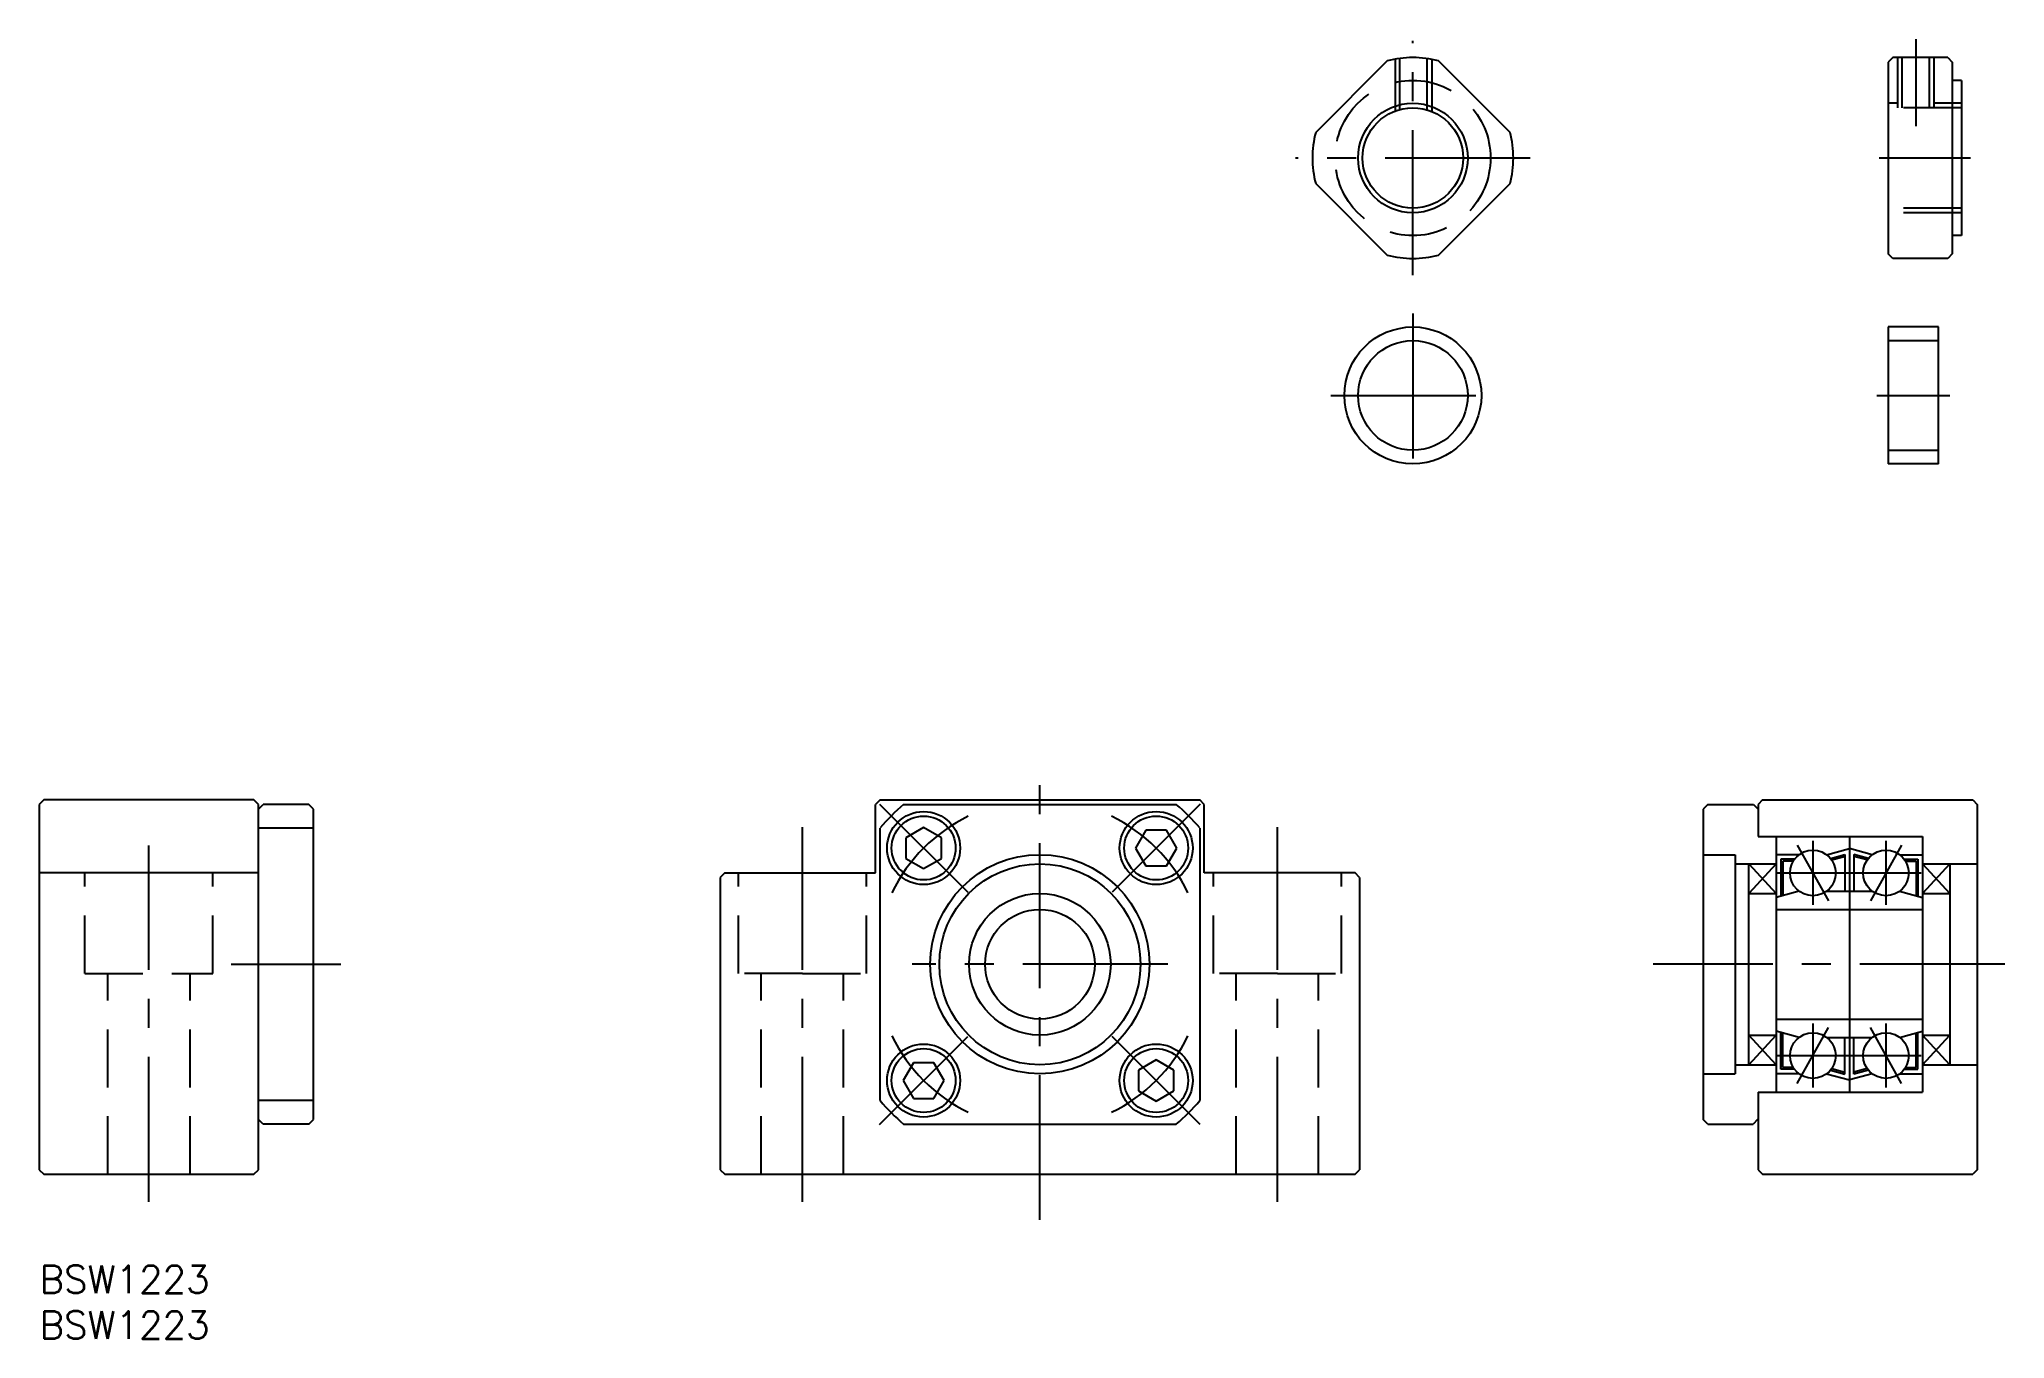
# Model space of a CAD drawing. Extents: x 0 to 215, y -8 to 134.
import ezdxf

# ---------------------------------------------------------------- set-up
doc = ezdxf.new("R2010")
doc.units = 0
doc.header["$LTSCALE"] = 0.5
doc.linetypes.add('CENTER', pattern=[50.8, 31.75, -6.35, 6.35, -6.35])
doc.linetypes.add('DASHED', pattern=[19.05, 12.7, -6.35])
for name, color, linetype in [('MSM_CENTER', 1, 'CENTER'), ('MSM_CONTINUOUS', 7, 'CONTINUOUS'), ('MSM_DASHED', 4, 'DASHED'), ('MSM_NARROW', 5, 'CONTINUOUS'), ('MSM_PART_NUMBER', 7, 'CONTINUOUS')]:
    doc.layers.add(name, color=color, linetype=linetype)
doc.styles.get("Standard").update_dxf_attribs({"font": 'txt.shx', "height": 3, "bigfont": 'bigfont.shx'})

# ---------------------------------------------------------------- blocks, each defined once
blk = doc.blocks.new('*U47')
at = {"layer": 'MSM_PART_NUMBER'}
blk.add_text('BSW1223', height=3, dxfattribs=at).set_placement((0, -3))
blk = doc.blocks.new('*U48')
at = {"layer": 'MSM_PART_NUMBER'}
blk.add_text('BSW1223', height=3, dxfattribs=at).set_placement((0, -8))

msp = doc.modelspace()

# ---------------------------------------------------------------- linework, layer by layer
at = {"layer": 'MSM_CENTER'}
for p, q in [((150.37, 108.46), (150.37, 134.12)), ((205.42, 134.29), (205.42, 124.79)), ((163.2, 121.29), (137.54, 121.29)), ((211.42, 121.29), (201.42, 121.29)), ((150.37, 104.27), (150.37, 86.31)), ((141.39, 95.29), (159.35, 95.29)), ((201.17, 95.29), (209.17, 95.29)), ((109.54, 5), (109.54, 54)), ((91.98, 50.55), (101.64, 40.9)), ((127.09, 50.55), (117.44, 40.9)), ((83.54, 7), (83.54, 48)), ((135.54, 7), (135.54, 48)), ((12, 7), (12, 46)), ((192.46, 46.06), (195.86, 39.94)), ((194.16, 46.5), (194.16, 39.5)), ((203.86, 46.06), (200.46, 39.94)), ((202.16, 46.5), (202.16, 39.5)), ((190.16, 43), (206.16, 43)), ((21, 33), (33, 33)), ((123.54, 33), (95.54, 33)), ((215.16, 33), (176.66, 33)), ((192.46, 19.94), (195.86, 26.06)), ((194.16, 26.5), (194.16, 19.5)), ((203.86, 19.94), (200.46, 26.06)), ((202.16, 26.5), (202.16, 19.5)), ((91.98, 15.45), (101.64, 25.1)), ((127.09, 15.45), (117.44, 25.1)), ((190.16, 23), (206.16, 23))]:
    msp.add_line(p, q, dxfattribs=at)
for start, end in [(115.8119, 154.1881), (25.8119, 64.1881), (205.8119, 244.1881), (295.8119, 334.1881)]:
    msp.add_arc((109.54, 33), 18, start, end, dxfattribs=at)
at = {"layer": 'MSM_CONTINUOUS'}
for p, q in [((147.57, 131.93), (139.73, 124.08)), ((161.01, 124.08), (153.17, 131.93)), ((202.92, 132.29), (202.42, 131.79)), ((202.42, 131.79), (202.42, 110.79)), ((208.92, 132.29), (202.92, 132.29)), ((208.92, 132.29), (209.42, 131.79)), ((209.42, 131.79), (209.42, 110.79)), ((210.42, 129.79), (209.42, 129.79)), ((210.42, 129.79), (210.42, 112.79)), ((139.73, 118.49), (147.57, 110.65)), ((153.17, 110.65), (161.01, 118.49)), ((157.09, 114.57), (157.09, 114.57)), ((155.13, 112.61), (155.13, 112.61)), ((210.42, 112.79), (209.42, 112.79)), ((202.92, 110.29), (202.42, 110.79)), ((208.92, 110.29), (202.92, 110.29)), ((209.42, 110.79), (208.92, 110.29)), ((202.42, 102.79), (202.42, 87.79)), ((207.92, 102.79), (202.42, 102.79)), ((207.92, 87.79), (207.92, 102.79)), ((207.92, 87.79), (202.42, 87.79)), ((0.5, 51), (0, 50.5)), ((0, 50.5), (0, 10.5)), ((23.5, 51), (0.5, 51)), ((24, 50.5), (23.5, 51)), ((24, 10.5), (24, 50.5)), ((24, 50), (24.5, 50.5)), ((29.5, 50.5), (24.5, 50.5)), ((30, 50), (29.5, 50.5)), ((30, 16), (30, 50)), ((92.04, 51), (91.54, 50.5)), ((91.54, 43), (91.54, 50.5)), ((92.04, 51), (127.04, 51)), ((94.61, 50.5), (124.46, 50.5)), ((127.54, 50.5), (127.04, 51)), ((127.54, 43), (127.54, 50.5)), ((182.66, 50.5), (182.16, 50)), ((182.16, 50), (182.16, 16)), ((182.66, 50.5), (187.66, 50.5)), ((187.66, 50.5), (188.16, 50)), ((188.66, 51), (188.16, 50.5)), ((188.16, 50.5), (188.16, 47)), ((188.66, 51), (211.66, 51)), ((211.66, 51), (212.16, 50.5)), ((212.16, 50.5), (212.16, 10.5)), ((30, 47.92), (24, 47.92)), ((92.04, 18.08), (92.04, 47.92)), ((96.81, 47.98), (94.86, 46.85)), ((98.76, 46.85), (96.81, 47.98)), ((121.14, 47.68), (120.02, 45.73)), ((123.39, 47.68), (121.14, 47.68)), ((124.52, 45.73), (123.39, 47.68)), ((127.04, 47.92), (127.04, 18.08)), ((94.86, 46.85), (94.86, 44.6)), ((98.76, 44.6), (98.76, 46.85)), ((120.02, 45.73), (121.14, 43.78)), ((123.39, 43.78), (124.52, 45.73)), ((188.16, 47), (206.16, 47)), ((190.16, 47), (190.16, 19)), ((195.66, 45), (198.16, 45.67)), ((198.16, 47), (198.16, 19)), ((200.66, 45), (198.16, 45.67)), ((206.16, 47), (206.16, 19)), ((94.86, 44.6), (96.81, 43.48)), ((96.81, 43.48), (98.76, 44.6)), ((121.14, 43.78), (123.39, 43.78)), ((182.16, 45), (185.66, 45)), ((185.66, 45), (185.66, 21)), ((185.66, 44), (190.16, 44)), ((187.16, 22), (187.16, 44)), ((192.66, 45), (190.16, 45)), ((190.66, 44.5), (190.66, 40.46)), ((192.16, 44.5), (190.66, 44.5)), ((190.86, 44.3), (190.86, 40.52)), ((192.03, 44.3), (190.86, 44.3)), ((196.09, 44.6), (197.66, 45.02)), ((196.22, 44.42), (197.66, 44.81)), ((197.66, 45.02), (197.66, 41)), ((198.66, 45.02), (198.66, 41)), ((200.24, 44.6), (198.66, 45.02)), ((200.11, 44.42), (198.66, 44.81)), ((203.66, 45), (206.16, 45)), ((204.16, 44.5), (205.66, 44.5)), ((204.3, 44.3), (205.46, 44.3)), ((205.46, 44.3), (205.46, 40.52)), ((205.66, 44.5), (205.66, 40.46)), ((206.16, 44), (212.16, 44)), ((209.16, 44), (209.16, 22)), ((24, 43), (0, 43)), ((75.04, 43), (74.54, 42.5)), ((74.54, 42.5), (74.54, 10.5)), ((75.04, 43), (91.54, 43)), ((144.04, 43), (127.54, 43)), ((144.54, 42.5), (144.04, 43)), ((144.54, 42.5), (144.54, 10.5)), ((192.66, 41), (190.16, 40.33)), ((195.66, 41), (200.66, 41)), ((203.66, 41), (206.16, 40.33)), ((187.16, 40.75), (190.16, 40.75)), ((190.16, 39), (206.16, 39)), ((206.16, 40.75), (209.16, 40.75)), ((190.16, 27), (206.16, 27)), ((187.16, 25.25), (190.16, 25.25)), ((192.66, 25), (190.16, 25.67)), ((190.66, 21.5), (190.66, 25.54)), ((190.86, 21.7), (190.86, 25.48)), ((195.66, 25), (200.66, 25)), ((197.66, 20.98), (197.66, 25)), ((198.66, 20.98), (198.66, 25)), ((203.66, 25), (206.16, 25.67)), ((205.46, 21.7), (205.46, 25.48)), ((205.66, 21.5), (205.66, 25.54)), ((206.16, 25.25), (209.16, 25.25)), ((95.69, 22.22), (94.56, 20.27)), ((97.94, 22.22), (95.69, 22.22)), ((99.06, 20.27), (97.94, 22.22)), ((122.27, 22.52), (120.32, 21.4)), ((124.22, 21.4), (122.27, 22.52)), ((185.66, 22), (190.16, 22)), ((192.03, 21.7), (190.86, 21.7)), ((196.22, 21.58), (197.66, 21.19)), ((200.11, 21.58), (198.66, 21.19)), ((204.3, 21.7), (205.46, 21.7)), ((206.16, 22), (212.16, 22)), ((94.56, 20.27), (95.69, 18.32)), ((97.94, 18.32), (99.06, 20.27)), ((120.32, 21.4), (120.32, 19.15)), ((124.22, 19.15), (124.22, 21.4)), ((182.16, 21), (185.66, 21)), ((192.66, 21), (190.16, 21)), ((192.16, 21.5), (190.66, 21.5)), ((195.66, 21), (198.16, 20.33)), ((196.09, 21.4), (197.66, 20.98)), ((200.66, 21), (198.16, 20.33)), ((200.24, 21.4), (198.66, 20.98)), ((203.66, 21), (206.16, 21)), ((204.16, 21.5), (205.66, 21.5)), ((30, 18.08), (24, 18.08)), ((95.69, 18.32), (97.94, 18.32)), ((120.32, 19.15), (122.27, 18.02)), ((122.27, 18.02), (124.22, 19.15)), ((188.16, 19), (206.16, 19)), ((188.16, 19), (188.16, 10.5)), ((24.5, 15.5), (24, 16)), ((29.5, 15.5), (24.5, 15.5)), ((29.5, 15.5), (30, 16)), ((94.61, 15.5), (124.46, 15.5)), ((182.66, 15.5), (182.16, 16)), ((182.66, 15.5), (187.61, 15.5)), ((188.11, 16), (187.61, 15.5)), ((0, 10.5), (0.5, 10)), ((0.5, 10), (23.5, 10)), ((23.5, 10), (24, 10.5)), ((74.54, 10.5), (75.04, 10)), ((75.04, 10), (144.04, 10)), ((144.04, 10), (144.54, 10.5)), ((188.16, 10.5), (188.66, 10)), ((188.66, 10), (211.66, 10)), ((212.16, 10.5), (211.66, 10))]:
    msp.add_line(p, q, dxfattribs=at)
for centre, radius in [((150.37, 121.29), 5.5), ((150.37, 95.29), 7.5), ((150.37, 95.29), 6), ((96.81, 45.73), 4), ((122.27, 45.73), 4), ((96.81, 45.73), 3.5), ((122.27, 45.73), 3.5), ((194.16, 43), 2.5), ((202.16, 43), 2.5), ((109.54, 33), 12), ((109.54, 33), 11), ((109.54, 33), 7.75), ((109.54, 33), 6), ((96.81, 20.27), 4), ((96.81, 20.27), 3.5), ((122.27, 20.27), 4), ((122.27, 20.27), 3.5), ((194.16, 23), 2.5), ((202.16, 23), 2.5)]:
    msp.add_circle(centre, radius, dxfattribs=at)
for centre, radius, start, end in [((150.37, 121.29), 11, 75.2726, 104.7274), ((150.37, 121.29), 11, 165.2726, 194.7274), ((150.37, 121.29), 11, 345.2726, 14.7274), ((150.37, 121.29), 11, 255.2726, 284.7274), ((109.54, 33), 23, 130.4591, 139.5409), ((109.54, 33), 23, 40.4591, 49.5409), ((109.54, 33), 23, 220.4591, 229.5409), ((109.54, 33), 23, 310.4591, 319.5409)]:
    msp.add_arc(centre, radius, start, end, dxfattribs=at)
at = {"layer": 'MSM_DASHED'}
for p, q in [((148.45, 132.12), (148.45, 126.44)), ((148.95, 126.6), (148.95, 132.2)), ((151.95, 126.56), (151.95, 132.17)), ((152.45, 132.09), (152.45, 126.38)), ((203.42, 132.29), (203.42, 126.79)), ((203.92, 126.79), (203.92, 132.29)), ((206.92, 126.79), (206.92, 132.29)), ((207.42, 132.29), (207.42, 126.79)), ((203.42, 127.29), (202.42, 127.29)), ((210.42, 127.29), (207.42, 127.29)), ((210.42, 126.79), (202.42, 126.79)), ((210.42, 115.79), (202.42, 115.79)), ((210.42, 115.29), (202.42, 115.29)), ((202.42, 101.29), (207.92, 101.29)), ((202.42, 89.29), (207.92, 89.29)), ((5, 32), (5, 43)), ((19, 32), (19, 43)), ((76.54, 32), (76.54, 43)), ((90.54, 32), (90.54, 43)), ((128.54, 32), (128.54, 43)), ((142.54, 32), (142.54, 43)), ((5, 32), (19, 32)), ((7.5, 10), (7.5, 32)), ((16.5, 10), (16.5, 32)), ((83.54, 32), (76.54, 32)), ((79.04, 10), (79.04, 32)), ((83.54, 32), (90.54, 32)), ((88.04, 10), (88.04, 32)), ((135.54, 32), (128.54, 32)), ((131.04, 10), (131.04, 32)), ((135.54, 32), (142.54, 32)), ((140.04, 10), (140.04, 32))]:
    msp.add_line(p, q, dxfattribs=at)
msp.add_circle((150.37, 121.29), 8.5, dxfattribs=at)
at = {"layer": 'MSM_NARROW'}
for p, q in [((187.16, 44), (190.16, 40.75)), ((190.16, 44), (187.16, 40.75)), ((206.16, 44), (209.16, 40.75)), ((209.16, 44), (206.16, 40.75)), ((187.16, 22), (190.16, 25.25)), ((190.16, 22), (187.16, 25.25)), ((206.16, 22), (209.16, 25.25)), ((209.16, 22), (206.16, 25.25))]:
    msp.add_line(p, q, dxfattribs=at)
msp.add_circle((150.37, 121.29), 6, dxfattribs=at)

# ---------------------------------------------------------------- block references
at = {"layer": 'MSM_CONTINUOUS'}
for name in ['*U47', '*U48']:
    msp.add_blockref(name, (0, 0), dxfattribs=at)

doc.saveas('drawing.dxf')
